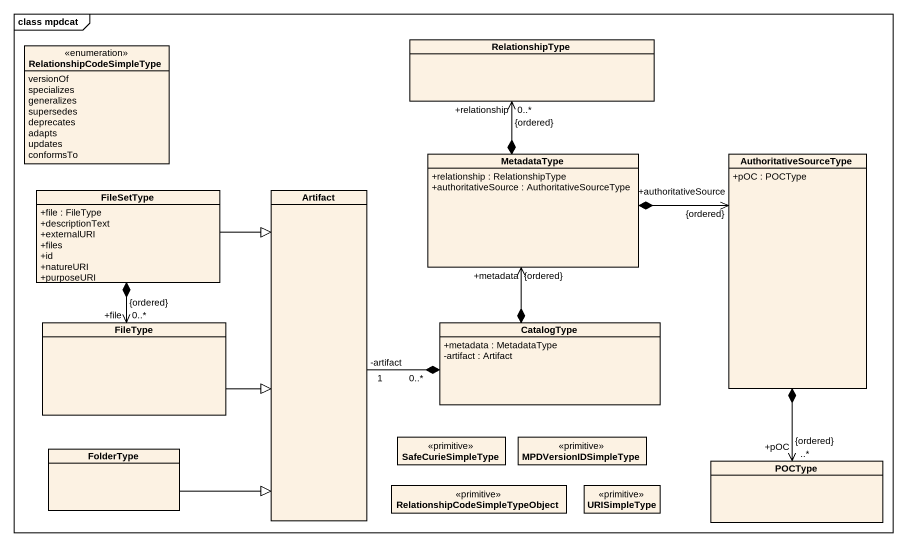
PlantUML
@startuml
mainframe class mpdcat
hide circle
hide empty members
skinparam classAttributeIconSize 0
enum RelationshipCodeSimpleType {
  versionOf
  specializes
  generalizes
  supersedes
  deprecates
  adapts
  updates
  conformsTo
}
class RelationshipType
class MetadataType {
  +relationship : RelationshipType
  +authoritativeSource : AuthoritativeSourceType
}
class AuthoritativeSourceType {
  +pOC : POCType
}
class FileSetType {
  +file : FileType
  +descriptionText
  +externalURI
  +files
  +id
  +natureURI
  +purposeURI
}
class "Artifact" as Artifact_
class FileType
class CatalogType {
  +metadata : MetadataType
  -artifact : Artifact
}
class FolderType
class SafeCurieSimpleType <<primitive>>
class MPDVersionIDSimpleType <<primitive>>
class "RelationshipCodeSimpleTypeObject" as RelationshipCodeSimpleTypeOb <<primitive>>
class URISimpleType <<primitive>>
class POCType
MetadataType *-up-> "+relationship\n0..*\n{ordered}" RelationshipType
AuthoritativeSourceType "+authoritativeSource\n{ordered}" <-left-* MetadataType
FileSetType --|> Artifact_
FileType "+file\n0..*\n{ordered}" <-up-* FileSetType
FileType -right-|> Artifact_
CatalogType *-up-> "+metadata\n{ordered}" MetadataType
CatalogType "0..*" *-left- "-artifact\n1" Artifact_
FolderType -up-|> Artifact_
POCType "+pOC\n..*\n{ordered}" <-up-* AuthoritativeSourceType
@enduml
